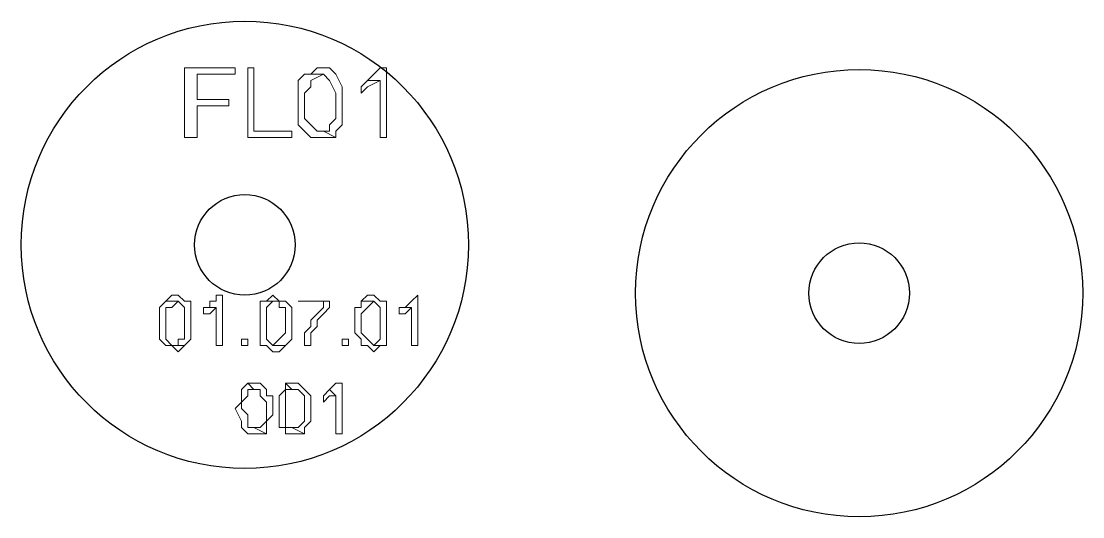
# Model space of a CAD drawing. Header units: millimetres. Extents: x 977 to 12288, y -94 to 5752.
# Drawn here: x 2781.7 to 2829.18, y 4584.98 to 4607.14 of the extents above; entities that cross this region are included whole.
import ezdxf

# ---------------------------------------------------------------- set-up
doc = ezdxf.new("R2010")
doc.units = ezdxf.units.MM

msp = doc.modelspace()

# ---------------------------------------------------------------- linework, layer by layer
at = {"color": 4, "lineweight": 0}
for points in [[(2791.26327127, 4605.05119318), (2789.0069802, 4605.05119318), (2789.0069802, 4601.94879295), (2789.57105296, 4601.94879295), (2789.57105296, 4603.35897488), (2790.98123489, 4603.35897488), (2790.98123489, 4603.64101126), (2789.57105296, 4603.64101126), (2789.57105296, 4604.7691568), (2791.26327127, 4604.7691568)], [(2792.10938042, 4605.05119318), (2791.82734404, 4605.05119318), (2791.82734404, 4601.94879295), (2793.80159873, 4601.94879295), (2793.80159873, 4602.23082934), (2792.10938042, 4602.23082934)], [(2794.64770788, 4604.7691568), (2794.36567149, 4604.7691568), (2794.08363511, 4604.48712041), (2794.08363511, 4604.20508403), (2794.08363511, 4603.92304764), (2794.08363511, 4603.35897488), (2794.08363511, 4603.35897488), (2794.08363511, 4602.79490211), (2794.08363511, 4602.51286572), (2794.36567149, 4602.23082934), (2794.64770788, 4601.94879295), (2795.21178065, 4601.94879295), (2795.21178065, 4601.94879295), (2795.77585342, 4601.94879295), (2795.21178065, 4602.23082934), (2794.92974426, 4602.23082934), (2794.64770788, 4602.51286572), (2794.64770788, 4602.51286572), (2794.36567149, 4602.79490211), (2794.36567149, 4603.35897488), (2794.36567149, 4603.92304764), (2794.64770788, 4604.20508403), (2794.64770788, 4604.48712041), (2794.64770788, 4604.48712041), (2795.21178065, 4604.7691568)], [(2795.21178065, 4605.05119318), (2794.92974426, 4605.05119318), (2794.64770788, 4604.7691568), (2795.21178065, 4604.7691568), (2795.21178065, 4604.7691568), (2795.49381703, 4604.48712041), (2795.49381703, 4604.48712041), (2795.77585342, 4603.92304764), (2795.77585342, 4603.35897488), (2795.77585342, 4603.07693849), (2795.77585342, 4602.79490211), (2795.49381703, 4602.51286572), (2795.49381703, 4602.23082934), (2795.21178065, 4602.23082934), (2795.77585342, 4601.94879295), (2795.77585342, 4602.23082934), (2796.0578898, 4602.51286572), (2796.0578898, 4602.51286572), (2796.0578898, 4603.07693849), (2796.0578898, 4603.35897488), (2796.0578898, 4603.92304764), (2796.0578898, 4604.20508403), (2796.0578898, 4604.20508403), (2795.77585342, 4604.7691568), (2795.77585342, 4604.7691568), (2795.49381703, 4605.05119318), (2795.49381703, 4605.05119318)], [(2798.03214449, 4605.05119318), (2797.7501081, 4605.05119318), (2797.7501081, 4605.05119318), (2797.46807172, 4604.7691568), (2797.18603534, 4604.48712041), (2797.7501081, 4604.48712041), (2797.7501081, 4601.94879295), (2798.03214449, 4601.94879295)], [(2797.18603534, 4604.48712041), (2796.90399895, 4604.20508403), (2796.90399895, 4603.92304764), (2796.90399895, 4603.92304764), (2797.18603534, 4604.20508403), (2797.18603534, 4604.20508403), (2797.7501081, 4604.48712041)], [(2788.72494381, 4594.89788335), (2788.44290743, 4594.89788335), (2788.16087104, 4594.61584697), (2788.72494381, 4594.61584697), (2788.72494381, 4594.61584697), (2789.0069802, 4594.33381058), (2789.0069802, 4594.33381058), (2789.0069802, 4594.0517742), (2789.0069802, 4593.48770143), (2789.0069802, 4593.48770143), (2789.0069802, 4593.20566505), (2789.0069802, 4592.92362866), (2788.72494381, 4592.92362866), (2788.72494381, 4592.64159228), (2789.0069802, 4592.64159228), (2789.0069802, 4592.64159228), (2789.28901658, 4592.92362866), (2789.28901658, 4592.92362866), (2789.28901658, 4593.20566505), (2789.28901658, 4593.48770143), (2789.28901658, 4593.76973781), (2789.28901658, 4594.0517742), (2789.28901658, 4594.33381058), (2789.28901658, 4594.61584697), (2789.0069802, 4594.61584697), (2789.0069802, 4594.61584697), (2789.0069802, 4594.61584697)], [(2790.6991985, 4594.89788335), (2790.41716212, 4594.89788335), (2790.41716212, 4594.61584697), (2790.13512573, 4594.61584697), (2790.13512573, 4594.33381058), (2790.41716212, 4594.33381058), (2790.41716212, 4592.64159228), (2790.6991985, 4592.64159228)], [(2792.95548957, 4594.89788335), (2792.95548957, 4594.89788335), (2792.67345319, 4594.61584697), (2792.95548957, 4594.61584697), (2793.23752596, 4594.61584697), (2793.23752596, 4594.33381058), (2793.51956234, 4594.33381058), (2793.51956234, 4594.0517742), (2793.51956234, 4593.48770143), (2793.51956234, 4593.48770143), (2793.51956234, 4593.20566505), (2793.23752596, 4592.92362866), (2793.23752596, 4592.92362866), (2792.95548957, 4592.64159228), (2793.51956234, 4592.64159228), (2793.51956234, 4592.64159228), (2793.80159873, 4592.92362866), (2793.80159873, 4592.92362866), (2793.80159873, 4593.20566505), (2793.80159873, 4593.48770143), (2793.80159873, 4593.76973781), (2793.80159873, 4594.0517742), (2793.80159873, 4594.33381058), (2793.51956234, 4594.61584697), (2793.51956234, 4594.61584697), (2793.23752596, 4594.61584697), (2793.23752596, 4594.61584697)], [(2797.46807172, 4594.89788335), (2797.18603534, 4594.89788335), (2796.90399895, 4594.61584697), (2797.46807172, 4594.61584697), (2797.46807172, 4594.61584697), (2797.7501081, 4594.33381058), (2797.7501081, 4594.33381058), (2797.7501081, 4594.0517742), (2797.7501081, 4593.48770143), (2797.7501081, 4593.48770143), (2797.7501081, 4593.20566505), (2797.7501081, 4592.92362866), (2797.7501081, 4592.92362866), (2797.46807172, 4592.64159228), (2797.7501081, 4592.64159228), (2798.03214449, 4592.64159228), (2798.03214449, 4592.92362866), (2798.03214449, 4592.92362866), (2798.03214449, 4593.20566505), (2798.03214449, 4593.48770143), (2798.03214449, 4593.76973781), (2798.03214449, 4594.0517742), (2798.03214449, 4594.33381058), (2798.03214449, 4594.61584697), (2798.03214449, 4594.61584697), (2797.7501081, 4594.61584697), (2797.7501081, 4594.61584697)], [(2799.44232641, 4594.89788335), (2799.44232641, 4594.89788335), (2799.16029003, 4594.61584697), (2799.16029003, 4594.61584697), (2798.87825364, 4594.33381058), (2799.16029003, 4594.33381058), (2799.16029003, 4592.64159228), (2799.44232641, 4592.64159228)], [(2788.16087104, 4594.61584697), (2788.16087104, 4594.61584697), (2787.87883466, 4594.33381058), (2787.87883466, 4594.33381058), (2787.87883466, 4594.0517742), (2787.87883466, 4593.48770143), (2787.87883466, 4593.48770143), (2787.87883466, 4593.20566505), (2787.87883466, 4592.92362866), (2788.16087104, 4592.64159228), (2788.44290743, 4592.64159228), (2788.72494381, 4592.35955589), (2788.72494381, 4592.35955589), (2789.0069802, 4592.64159228), (2788.72494381, 4592.64159228), (2788.44290743, 4592.64159228), (2788.16087104, 4592.92362866), (2788.16087104, 4592.92362866), (2788.16087104, 4593.20566505), (2788.16087104, 4593.48770143), (2788.16087104, 4593.76973781), (2788.16087104, 4594.0517742), (2788.16087104, 4594.33381058), (2788.44290743, 4594.33381058), (2788.72494381, 4594.61584697)], [(2790.13512573, 4594.33381058), (2789.85308935, 4594.33381058), (2789.85308935, 4594.0517742), (2789.85308935, 4594.0517742), (2790.13512573, 4594.0517742), (2790.13512573, 4594.0517742), (2790.41716212, 4594.33381058)], [(2792.67345319, 4594.61584697), (2792.39141681, 4594.61584697), (2792.39141681, 4594.33381058), (2792.39141681, 4594.33381058), (2792.39141681, 4594.0517742), (2792.39141681, 4593.48770143), (2792.39141681, 4593.48770143), (2792.39141681, 4593.20566505), (2792.39141681, 4592.92362866), (2792.39141681, 4592.64159228), (2792.67345319, 4592.64159228), (2792.95548957, 4592.35955589), (2793.23752596, 4592.35955589), (2793.51956234, 4592.64159228), (2792.95548957, 4592.64159228), (2792.95548957, 4592.64159228), (2792.67345319, 4592.92362866), (2792.67345319, 4592.92362866), (2792.67345319, 4593.20566505), (2792.67345319, 4593.48770143), (2792.67345319, 4593.76973781), (2792.67345319, 4594.0517742), (2792.67345319, 4594.33381058), (2792.67345319, 4594.33381058), (2792.95548957, 4594.61584697)], [(2795.49381703, 4594.61584697), (2794.08363511, 4594.61584697), (2794.08363511, 4594.61584697), (2795.21178065, 4594.61584697), (2795.21178065, 4594.33381058), (2794.92974426, 4594.0517742), (2794.64770788, 4593.76973781), (2794.64770788, 4593.76973781), (2794.64770788, 4593.48770143), (2794.36567149, 4593.20566505), (2794.36567149, 4592.92362866), (2794.36567149, 4592.64159228), (2794.36567149, 4592.64159228), (2794.64770788, 4592.64159228), (2794.64770788, 4592.64159228), (2794.64770788, 4592.92362866), (2794.64770788, 4593.20566505), (2794.92974426, 4593.48770143), (2794.92974426, 4593.76973781), (2795.21178065, 4594.0517742), (2795.21178065, 4594.0517742), (2795.49381703, 4594.33381058), (2795.49381703, 4594.61584697)], [(2796.90399895, 4594.61584697), (2796.90399895, 4594.61584697), (2796.90399895, 4594.33381058), (2796.62196257, 4594.33381058), (2796.62196257, 4594.0517742), (2796.62196257, 4593.48770143), (2796.62196257, 4593.48770143), (2796.62196257, 4593.20566505), (2796.90399895, 4592.92362866), (2796.90399895, 4592.64159228), (2797.18603534, 4592.64159228), (2797.46807172, 4592.35955589), (2797.46807172, 4592.35955589), (2797.7501081, 4592.64159228), (2797.46807172, 4592.64159228), (2797.46807172, 4592.64159228), (2797.18603534, 4592.92362866), (2797.18603534, 4592.92362866), (2796.90399895, 4593.20566505), (2796.90399895, 4593.48770143), (2796.90399895, 4593.76973781), (2796.90399895, 4594.0517742), (2797.18603534, 4594.33381058), (2797.18603534, 4594.33381058), (2797.46807172, 4594.61584697)], [(2798.87825364, 4594.33381058), (2798.59621726, 4594.33381058), (2798.59621726, 4594.0517742), (2798.59621726, 4594.0517742), (2798.87825364, 4594.0517742), (2798.87825364, 4594.0517742), (2799.16029003, 4594.33381058)], [(2791.54530765, 4592.64159228), (2791.54530765, 4592.92362866), (2791.82734404, 4592.92362866), (2791.82734404, 4592.64159228), (2791.54530765, 4592.64159228)], [(2796.0578898, 4592.64159228), (2796.0578898, 4592.92362866), (2796.33992618, 4592.92362866), (2796.33992618, 4592.64159228), (2796.0578898, 4592.64159228)], [(2791.82734404, 4590.94937397), (2791.54530765, 4590.66733759), (2791.54530765, 4590.38530121), (2791.54530765, 4590.38530121), (2791.54530765, 4590.10326482), (2791.26327127, 4589.82122844), (2791.26327127, 4589.82122844), (2791.54530765, 4589.25715567), (2791.54530765, 4588.97511928), (2791.54530765, 4588.97511928), (2791.82734404, 4588.6930829), (2792.10938042, 4588.6930829), (2792.39141681, 4588.6930829), (2792.67345319, 4588.6930829), (2792.10938042, 4588.97511928), (2792.10938042, 4588.97511928), (2791.82734404, 4588.97511928), (2791.82734404, 4589.25715567), (2791.82734404, 4589.53919205), (2791.54530765, 4589.82122844), (2791.54530765, 4590.10326482), (2791.82734404, 4590.38530121), (2791.82734404, 4590.66733759), (2791.82734404, 4590.66733759), (2792.10938042, 4590.66733759)], [(2792.10938042, 4590.94937397), (2792.10938042, 4590.94937397), (2791.82734404, 4590.94937397), (2792.10938042, 4590.66733759), (2792.10938042, 4590.66733759), (2792.39141681, 4590.66733759), (2792.39141681, 4590.38530121), (2792.67345319, 4590.10326482), (2792.67345319, 4589.82122844), (2792.67345319, 4589.53919205), (2792.67345319, 4589.25715567), (2792.39141681, 4588.97511928), (2792.39141681, 4588.97511928), (2792.10938042, 4588.97511928), (2792.67345319, 4588.6930829), (2792.67345319, 4588.97511928), (2792.67345319, 4589.25715567), (2792.67345319, 4589.25715567), (2792.95548957, 4589.53919205), (2792.95548957, 4589.82122844), (2792.95548957, 4590.10326482), (2792.95548957, 4590.38530121), (2792.67345319, 4590.38530121), (2792.67345319, 4590.66733759), (2792.67345319, 4590.66733759), (2792.39141681, 4590.94937397), (2792.39141681, 4590.94937397)], [(2793.51956234, 4590.94937397), (2793.51956234, 4590.66733759), (2793.23752596, 4590.38530121), (2793.23752596, 4590.38530121), (2793.23752596, 4590.10326482), (2793.23752596, 4589.82122844), (2793.23752596, 4589.82122844), (2793.23752596, 4589.25715567), (2793.23752596, 4588.97511928), (2793.51956234, 4588.97511928), (2793.51956234, 4588.6930829), (2793.80159873, 4588.6930829), (2794.08363511, 4588.6930829), (2794.36567149, 4588.6930829), (2793.80159873, 4588.97511928), (2793.80159873, 4588.97511928), (2793.51956234, 4588.97511928), (2793.51956234, 4589.25715567), (2793.51956234, 4589.53919205), (2793.51956234, 4589.82122844), (2793.51956234, 4590.10326482), (2793.51956234, 4590.38530121), (2793.51956234, 4590.66733759), (2793.51956234, 4590.66733759), (2793.80159873, 4590.66733759)], [(2793.80159873, 4590.94937397), (2793.80159873, 4590.94937397), (2793.51956234, 4590.94937397), (2793.80159873, 4590.66733759), (2794.08363511, 4590.66733759), (2794.08363511, 4590.66733759), (2794.36567149, 4590.38530121), (2794.36567149, 4590.10326482), (2794.36567149, 4589.82122844), (2794.36567149, 4589.53919205), (2794.36567149, 4589.25715567), (2794.08363511, 4588.97511928), (2794.08363511, 4588.97511928), (2793.80159873, 4588.97511928), (2794.36567149, 4588.6930829), (2794.36567149, 4588.97511928), (2794.64770788, 4589.25715567), (2794.64770788, 4589.25715567), (2794.64770788, 4589.53919205), (2794.64770788, 4589.82122844), (2794.64770788, 4590.10326482), (2794.64770788, 4590.38530121), (2794.64770788, 4590.38530121), (2794.36567149, 4590.66733759), (2794.36567149, 4590.66733759), (2794.08363511, 4590.94937397), (2794.08363511, 4590.94937397)], [(2795.49381703, 4590.66733759), (2795.21178065, 4590.38530121), (2795.21178065, 4590.10326482), (2795.21178065, 4590.10326482), (2795.49381703, 4590.38530121), (2795.49381703, 4590.38530121), (2795.77585342, 4590.38530121)], [(2796.0578898, 4590.94937397), (2795.77585342, 4590.94937397), (2795.77585342, 4590.94937397), (2795.49381703, 4590.66733759), (2795.49381703, 4590.66733759), (2795.77585342, 4590.38530121), (2795.77585342, 4588.6930829), (2796.0578898, 4588.6930829)]]:
    msp.add_lwpolyline(points, close=True, dxfattribs=at)
for centre, radius in [((2791.69992368, 4597.14157487), 10), ((2819.17652499, 4594.9817131), 10), ((2791.69992368, 4597.14157487), 2.25), ((2819.17652499, 4594.9817131), 2.25)]:
    msp.add_circle(centre, radius)

doc.saveas('drawing.dxf')
